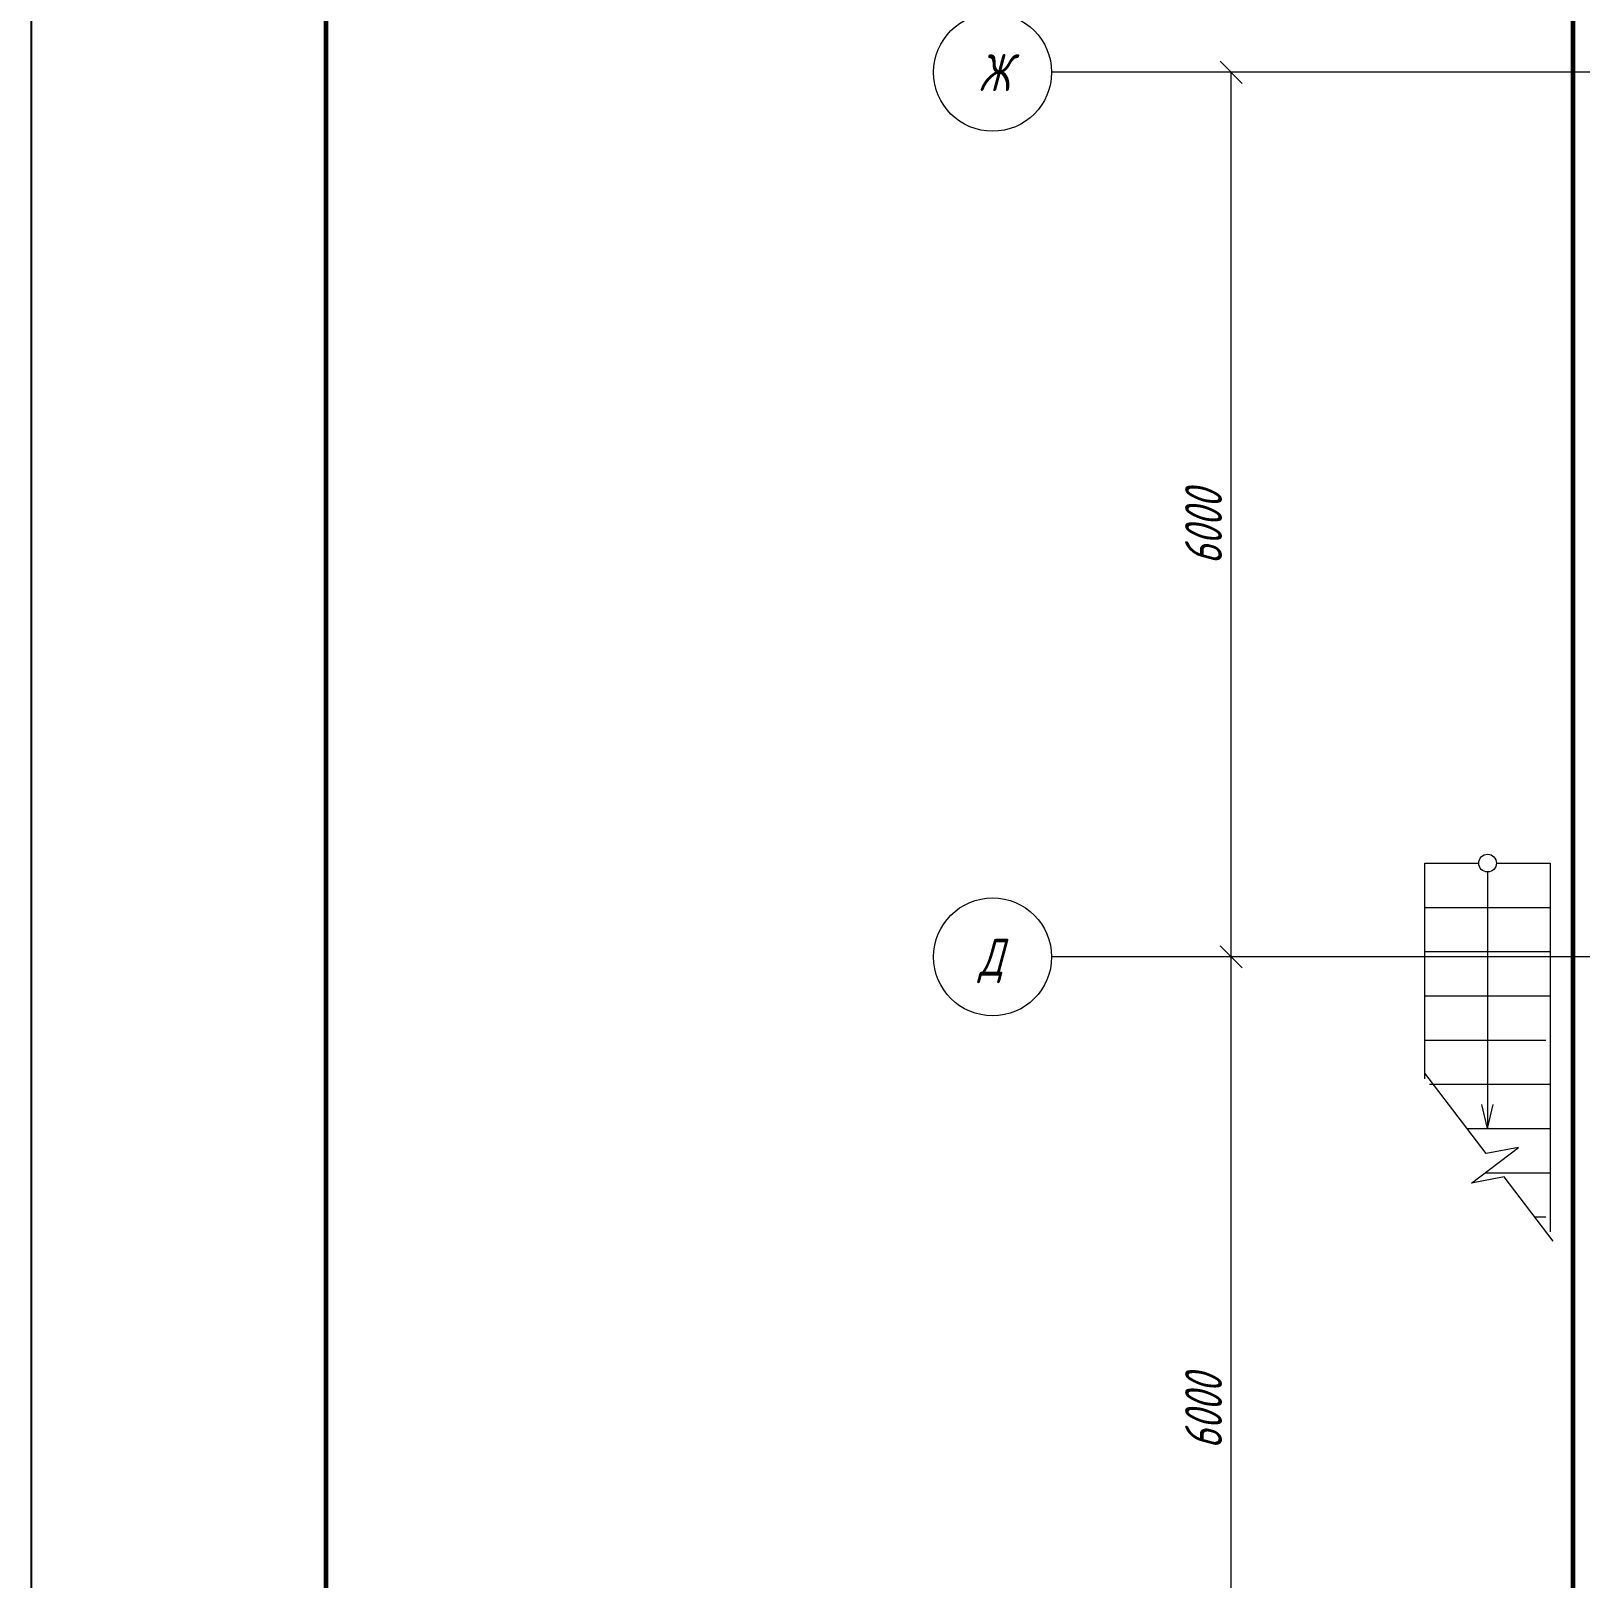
# Model space of a CAD drawing. Header units: millimetres. Extents: x 1663 to 6300, y 431 to 1491.
# Drawn here: x 2502.7 to 2607.8, y 1112.2 to 1217.1 of the extents above; entities that cross this region are included whole.
import ezdxf

# ---------------------------------------------------------------- set-up
doc = ezdxf.new("R2010")
doc.units = ezdxf.units.MM
for name, color, linetype, lineweight in [('Линия связи (Вновь)', 3, 'Continuous', 60), ('Рамка толстая', 7, 'Continuous', 60), ('Рамка тонкая', 5, 'Continuous', 25), ('Строительный', 251, 'Continuous', 13)]:
    doc.layers.add(name, color=color, linetype=linetype, lineweight=lineweight)
doc.styles.add('Simplex', font='simplex.shx', dxfattribs={"width": 0.7, "oblique": 15})

# ---------------------------------------------------------------- blocks, each defined once
blk = doc.blocks.new('A$C178B2837')
at = {"layer": 'Строительный', "ltscale": 100}
for p, q in [((20.93, 398.96), (19.43, 400.46)), ((46.16, 399.71), (8, 399.71)), ((19.88, 399.71), (19.68, 399.71)), ((20.18, 339.71), (20.18, 399.71)), ((33.29, 346.07), (33.29, 331.43)), ((33.33, 346.07), (36.98, 346.07)), ((38.18, 346.07), (41.83, 346.07)), ((41.83, 346.07), (41.83, 321.07)), ((37.58, 345.47), (37.58, 328.07)), ((33.29, 343.07), (41.83, 343.07)), ((46.76, 339.71), (8, 339.71)), ((20.93, 338.96), (19.43, 340.46)), ((19.43, 340.46), (20.93, 338.96)), ((19.88, 339.71), (19.68, 339.71)), ((19.88, 339.71), (19.68, 339.71)), ((20.18, 279.71), (20.18, 339.71)), ((33.29, 340.07), (41.83, 340.07)), ((33.29, 337.07), (41.83, 337.07)), ((33.29, 334.07), (41.53, 334.07)), ((37.49, 326.37), (33.33, 331.82)), ((33.63, 331.07), (41.83, 331.07)), ((37.58, 328.07), (37.2, 329.69)), ((37.58, 328.07), (37.95, 329.69)), ((36.19, 328.07), (41.83, 328.07)), ((36.5, 324.36), (39.68, 326.79)), ((39.68, 326.79), (37.49, 326.37)), ((38.7, 324.78), (36.5, 324.36)), ((37.44, 325.07), (41.83, 325.07)), ((42.02, 320.43), (38.7, 324.78)), ((40.76, 322.07), (41.53, 322.07))]:
    blk.add_line(p, q, dxfattribs=at)
for centre, radius in [((4, 399.71), 4), ((37.58, 346.07), 0.6), ((4, 339.71), 4)]:
    blk.add_circle(centre, radius, dxfattribs=at)
at = {"layer": 'Строительный', "ltscale": 100, "style": 'Simplex', "oblique": 15, "width": 0.7}
for s, p in [('Ж', (3.06, 398.44)), ('Д', (3.06, 338.44))]:
    blk.add_text(s, height=2.5, dxfattribs=at).set_placement(p)
for p in [(19.56, 366.31), (19.56, 306.31)]:
    blk.add_text('6000', height=2.5, rotation=90, dxfattribs=at).set_placement(p)
blk = doc.blocks.new('A$C551E481E')
at = {"layer": 'Рамка толстая'}
blk.add_line((20, 589), (20, 5), dxfattribs=at)
at = {"layer": 'Рамка тонкая'}
blk.add_line((0, 594), (0, 0), dxfattribs=at)

msp = doc.modelspace()

# ---------------------------------------------------------------- linework, layer by layer
at = {"layer": 'Линия связи (Вновь)'}
msp.add_line((2607.26, 1218.1), (2607.26, 1030.5), dxfattribs=at)

# ---------------------------------------------------------------- block references
msp.add_blockref('A$C551E481E', (2502.66, 757.54))
msp.add_blockref('A$C178B2837', (2563.9, 814.59), dxfattribs=at)

doc.saveas('drawing.dxf')
